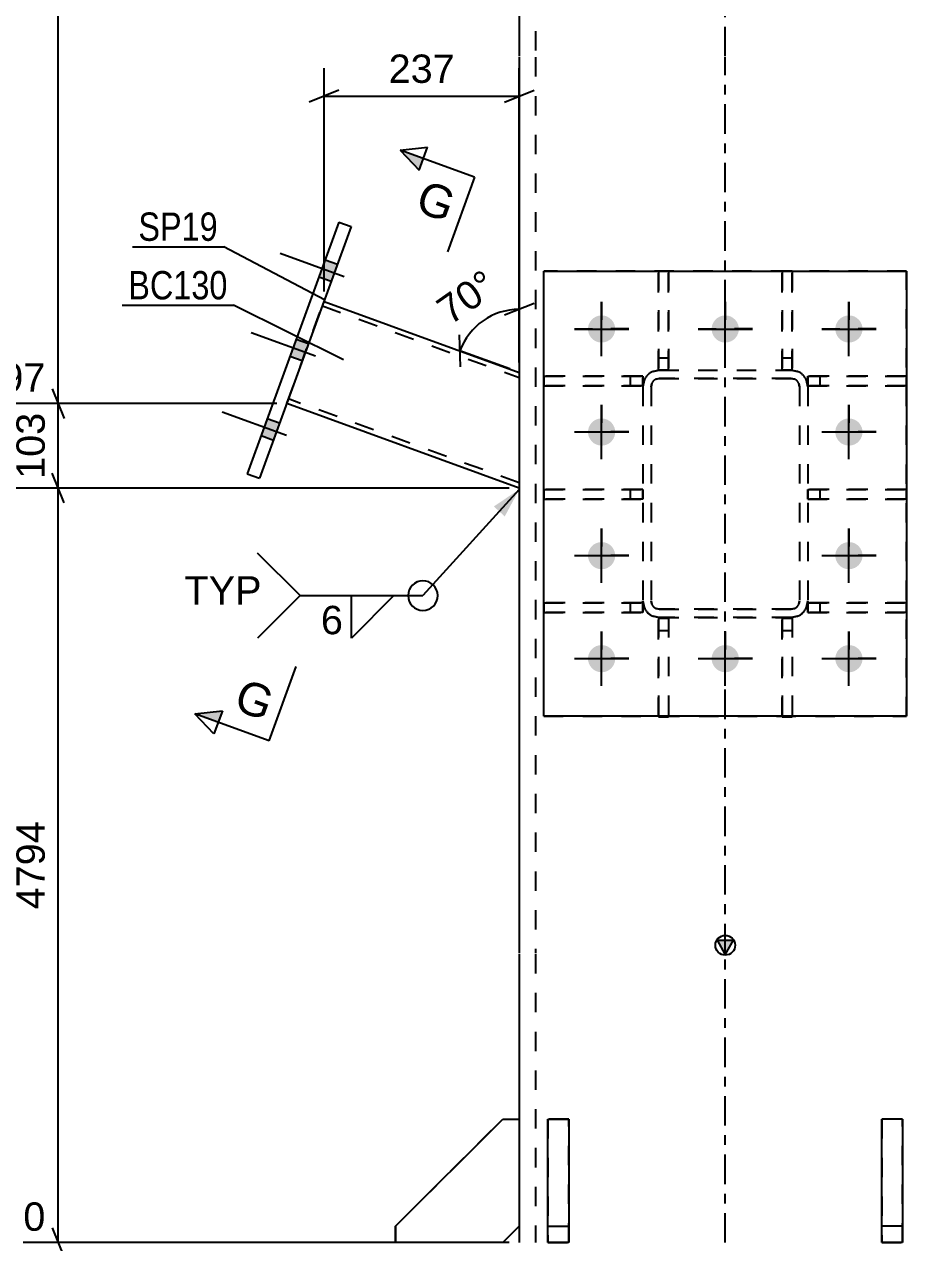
# Model space of a CAD drawing. Header units: millimetres. Extents: x -496 to 256, y -947 to 232.
# Drawn here: x -70.9 to 18.3, y 0 to 123.2 of the extents above; entities that cross this region are included whole.
import ezdxf

# ---------------------------------------------------------------- set-up
doc = ezdxf.new("R2010")
doc.units = ezdxf.units.MM
doc.linetypes.add('DXK_LINE_DOT2', pattern=[3.9198, 1.9599, -1.9599])
doc.linetypes.add('DXK_LINE_DOT3', pattern=[5.9187, 2.979, -0.9799, 0.9799, -0.9799])
doc.styles.add('Arial', font='ARIAL.TTF', dxfattribs={"height": 0.2})
doc.styles.add('Arial Narrow', font='ARIALN.TTF', dxfattribs={"height": 0.2})

# ---------------------------------------------------------------- blocks, each defined once
blk = doc.blocks.new('Part-284932164-1881 - 1878')
at = {"color": 7, "linetype": 'DXK_LINE_DOT2'}
for p, q in [((-8.33, 87.62), (-18.33, 87.62)), ((-18.33, 87.62), (-18.33, 86.62)), ((-9.58, 86.62), (-9.58, 87.62)), ((-8.33, 86.62), (-8.33, 87.62)), ((-18.33, 86.62), (-8.33, 86.62))]:
    blk.add_line(p, q, dxfattribs=at)
blk = doc.blocks.new('Part-284932164-1880 - 1878')
at = {"color": 7, "linetype": 'DXK_LINE_DOT2'}
for p, q in [((-8.33, 64.7), (-18.33, 64.7)), ((-18.33, 64.7), (-18.33, 63.7)), ((-9.58, 63.7), (-9.58, 64.7)), ((-8.33, 63.7), (-8.33, 64.7)), ((-18.33, 63.7), (-8.33, 63.7))]:
    blk.add_line(p, q, dxfattribs=at)
blk = doc.blocks.new('Part-284932164-1882 - 1878')
at = {"color": 7, "linetype": 'DXK_LINE_DOT2'}
for p, q in [((-8.33, 76.16), (-18.33, 76.16)), ((-18.33, 76.16), (-18.33, 75.16)), ((-18.33, 75.16), (-8.33, 75.16)), ((-9.58, 75.16), (-9.58, 76.16)), ((-8.33, 75.16), (-8.33, 76.16))]:
    blk.add_line(p, q, dxfattribs=at)
blk = doc.blocks.new('Part-284932164-1883 - 1878')
at = {"color": 7, "linetype": 'DXK_LINE_DOT2'}
for p, q in [((-18.33, 64.7), (-8.33, 64.7)), ((-18.33, 63.7), (-18.33, 64.7)), ((-9.58, 63.7), (-9.58, 64.7)), ((-8.33, 64.7), (-8.33, 63.7)), ((-8.33, 63.7), (-18.33, 63.7))]:
    blk.add_line(p, q, dxfattribs=at)
blk = doc.blocks.new('Part-284932164-1884 - 1878')
at = {"color": 7, "linetype": 'DXK_LINE_DOT2'}
for p, q in [((-18.33, 87.62), (-8.33, 87.62)), ((-18.33, 86.62), (-18.33, 87.62)), ((-9.58, 86.62), (-9.58, 87.62)), ((-8.33, 87.62), (-8.33, 86.62)), ((-8.33, 86.62), (-18.33, 86.62))]:
    blk.add_line(p, q, dxfattribs=at)
blk = doc.blocks.new('Part-284932164-1885 - 1878')
at = {"color": 7, "linetype": 'DXK_LINE_DOT2'}
for p, q in [((-18.33, 76.16), (-8.33, 76.16)), ((-18.33, 75.16), (-18.33, 76.16)), ((-8.33, 75.16), (-18.33, 75.16)), ((-9.58, 75.16), (-9.58, 76.16)), ((-8.33, 76.16), (-8.33, 75.16))]:
    blk.add_line(p, q, dxfattribs=at)
blk = doc.blocks.new('Part-284932164-1886 - 1878')
at = {"color": 7, "linetype": 'DXK_LINE_DOT2'}
for p, q in [((5.75, 98.22), (5.75, 88.22)), ((6.75, 98.22), (5.75, 98.22)), ((6.75, 88.22), (6.75, 98.22)), ((5.75, 89.47), (6.75, 89.47)), ((5.75, 88.22), (6.75, 88.22))]:
    blk.add_line(p, q, dxfattribs=at)
blk = doc.blocks.new('Part-284932164-1887 - 1878')
at = {"color": 7, "linetype": 'DXK_LINE_DOT2'}
for p, q in [((5.75, 88.22), (5.75, 98.22)), ((5.75, 98.22), (6.75, 98.22)), ((6.75, 98.22), (6.75, 88.22)), ((5.75, 89.47), (6.75, 89.47)), ((6.75, 88.22), (5.75, 88.22))]:
    blk.add_line(p, q, dxfattribs=at)
blk = doc.blocks.new('Part-284932164-1888 - 1878')
at = {"color": 7, "linetype": 'DXK_LINE_DOT2'}
for p, q in [((6.75, 63.16), (5.75, 63.16)), ((5.75, 63.16), (5.75, 53.22)), ((6.75, 63.16), (6.75, 53.22)), ((5.75, 61.91), (6.75, 61.91))]:
    blk.add_line(p, q, dxfattribs=at)
at = {"color": 2, "linetype": 'Continuous'}
for p, q in [((5.75, 53.22), (5.75, 53.16)), ((5.75, 53.16), (6.75, 53.16)), ((6.75, 53.22), (6.75, 53.16))]:
    blk.add_line(p, q, dxfattribs=at)
blk = doc.blocks.new('Part-284932164-2017 - 1878')
at = {"color": 7, "linetype": 'DXK_LINE_DOT2'}
for p, q in [((-18.33, 53.22), (-18.33, 98.22)), ((18.33, 98.22), (-18.33, 98.22)), ((-18.33, 98.22), (18.33, 98.22)), ((18.33, 53.22), (18.33, 98.22)), ((-18.33, 53.22), (-18.33, 53.22)), ((-18.33, 53.22), (18.33, 53.22)), ((18.33, 53.22), (-18.33, 53.22)), ((18.33, 53.22), (18.33, 53.22))]:
    blk.add_line(p, q, dxfattribs=at)
blk = doc.blocks.new('Part-284932164-1889 - 1878')
at = {"color": 7, "linetype": 'DXK_LINE_DOT2'}
for p, q in [((5.75, 53.16), (5.75, 63.16)), ((5.75, 63.16), (6.75, 63.16)), ((6.75, 63.16), (6.75, 53.16)), ((5.75, 61.91), (6.75, 61.91)), ((6.75, 53.16), (5.75, 53.16))]:
    blk.add_line(p, q, dxfattribs=at)
blk = doc.blocks.new('Part-284932164-1958 - 1878')
at = {"color": 7, "linetype": 'DXK_LINE_DOT2'}
for p, q in [((-7.3, 88.09), (-6.67, 88.22)), ((-6.67, 88.22), (-7.3, 88.09)), ((-6.67, 88.22), (6.67, 88.22)), ((-6.67, 88.22), (-6.67, 88.22)), ((-6.67, 88.22), (6.67, 88.22)), ((6.67, 88.22), (6.67, 88.22)), ((6.67, 88.22), (7.3, 88.09)), ((7.3, 88.09), (6.67, 88.22)), ((-8.33, 86.55), (-8.21, 87.19)), ((-8.21, 87.19), (-8.33, 86.55)), ((-8.33, 86.55), (-8.33, 64.88)), ((-7.44, 86.87), (-7.5, 86.55)), ((-7.5, 86.55), (-7.44, 86.87)), ((-7.5, 86.55), (-7.5, 64.88)), ((-6.67, 87.39), (-6.99, 87.32)), ((-6.99, 87.32), (-6.67, 87.38)), ((-6.67, 87.38), (-6.67, 87.39)), ((6.67, 87.39), (-6.67, 87.39)), ((-6.67, 87.38), (6.67, 87.38)), ((6.67, 87.38), (6.67, 87.39)), ((6.99, 87.32), (6.67, 87.39)), ((6.67, 87.38), (6.99, 87.32)), ((7.5, 86.55), (7.44, 86.87)), ((7.44, 86.87), (7.5, 86.55)), ((7.5, 86.55), (7.5, 64.88)), ((8.21, 87.19), (8.33, 86.55)), ((8.33, 86.55), (8.21, 87.19)), ((8.33, 86.55), (8.33, 64.88)), ((-8.21, 64.25), (-8.33, 64.89)), ((-8.33, 64.88), (-8.21, 64.25)), ((-7.5, 64.89), (-7.44, 64.57)), ((-7.44, 64.57), (-7.5, 64.88)), ((-6.99, 64.12), (-6.67, 64.05)), ((-6.67, 64.05), (-6.99, 64.11)), ((6.67, 64.05), (6.99, 64.12)), ((6.99, 64.11), (6.67, 64.05)), ((7.44, 64.57), (7.5, 64.89)), ((7.5, 64.88), (7.44, 64.57)), ((8.33, 64.89), (8.21, 64.25)), ((8.21, 64.25), (8.33, 64.88)), ((-6.67, 63.22), (-7.3, 63.35)), ((-7.3, 63.34), (-6.67, 63.22)), ((-6.67, 64.05), (6.67, 64.05)), ((-6.67, 64.05), (-6.67, 64.05)), ((6.67, 64.05), (-6.67, 64.05)), ((-6.67, 63.22), (6.67, 63.22)), ((-6.67, 63.22), (-6.67, 63.22)), ((6.67, 63.22), (-6.67, 63.22)), ((6.67, 64.05), (6.67, 64.05)), ((7.3, 63.35), (6.67, 63.22)), ((6.67, 63.22), (7.3, 63.34)), ((6.67, 63.22), (6.67, 63.22))]:
    blk.add_line(p, q, dxfattribs=at)
for centre, radius, start, end in [((-6.67, 86.55), 1.67, 112.5, 157.5), ((-6.67, 86.55), 1.67, 112.5, 157.5), ((6.67, 86.55), 1.67, 22.5, 67.5), ((6.67, 86.55), 1.67, 22.5, 67.5), ((-6.67, 86.55), 0.833, 112.5, 157.5), ((-6.67, 86.55), 0.833, 112.5, 157.5), ((6.67, 86.55), 0.833, 22.5, 67.5), ((6.67, 86.55), 0.833, 22.5, 67.5), ((-6.67, 64.89), 1.67, 202.5, 247.5), ((-6.67, 64.88), 1.67, 202.5, 247.5), ((-6.67, 64.89), 0.833, 202.5, 247.5), ((-6.67, 64.88), 0.833, 202.5, 247.5), ((6.67, 64.89), 0.833, 292.5, 337.5), ((6.67, 64.88), 0.833, 292.5, 337.5), ((6.67, 64.89), 1.67, 292.5, 337.5), ((6.67, 64.88), 1.67, 292.5, 337.5)]:
    blk.add_arc(centre, radius, start, end, dxfattribs=at)
blk = doc.blocks.new('Part-284932164-2023 - 1878')
at = {"color": 7, "linetype": 'DXK_LINE_DOT2'}
for p, q in [((8.33, 75.16), (8.33, 76.16)), ((8.33, 76.16), (18.33, 76.16)), ((18.33, 75.16), (8.33, 75.16)), ((9.58, 75.16), (9.58, 76.16)), ((18.33, 76.16), (18.33, 75.16))]:
    blk.add_line(p, q, dxfattribs=at)
blk = doc.blocks.new('Part-284932164-1959 - 1878')
at = {"color": 2, "linetype": 'Continuous'}
for p, q in [((-17.92, 0), (-17.92, 12.5)), ((-17.92, 12.5), (-15.83, 12.5)), ((-15.83, 12.5), (-15.83, 0)), ((-17.92, 1.67), (-15.83, 1.67)), ((-15.83, 0), (-17.92, 0))]:
    blk.add_line(p, q, dxfattribs=at)
blk = doc.blocks.new('Bolt-284932164-1895 - 1878')
at = {"linetype": 'Continuous'}
for points in [[(-12.5, 93.76), (-12.21, 93.73), (-11.94, 93.64), (-11.69, 93.49), (-11.48, 93.3), (-11.31, 93.07), (-11.19, 92.81), (-11.13, 92.53), (-11.13, 92.24), (-11.19, 91.96), (-11.31, 91.69), (-11.48, 91.46), (-11.69, 91.27), (-11.94, 91.13), (-12.21, 91.04), (-12.5, 91.01), (-12.79, 91.04), (-13.06, 91.13), (-13.31, 91.27), (-13.52, 91.46), (-13.69, 91.69), (-13.81, 91.96), (-13.87, 92.24), (-13.87, 92.53), (-13.81, 92.81), (-13.69, 93.07), (-13.52, 93.3), (-13.31, 93.49), (-13.06, 93.64), (-12.79, 93.73)], [(0, 93.76), (0.29, 93.73), (0.56, 93.64), (0.81, 93.49), (1.02, 93.3), (1.19, 93.07), (1.31, 92.81), (1.37, 92.53), (1.37, 92.24), (1.31, 91.96), (1.19, 91.69), (1.02, 91.46), (0.81, 91.27), (0.56, 91.13), (0.29, 91.04), (0, 91.01), (-0.29, 91.04), (-0.56, 91.13), (-0.81, 91.27), (-1.02, 91.46), (-1.19, 91.69), (-1.31, 91.96), (-1.37, 92.24), (-1.37, 92.53), (-1.31, 92.81), (-1.19, 93.07), (-1.02, 93.3), (-0.81, 93.49), (-0.56, 93.64), (-0.29, 93.73)], [(12.5, 93.76), (12.79, 93.73), (13.06, 93.64), (13.31, 93.49), (13.52, 93.3), (13.69, 93.07), (13.81, 92.81), (13.87, 92.53), (13.87, 92.24), (13.81, 91.96), (13.69, 91.69), (13.52, 91.46), (13.31, 91.27), (13.06, 91.13), (12.79, 91.04), (12.5, 91.01), (12.21, 91.04), (11.94, 91.13), (11.69, 91.27), (11.48, 91.46), (11.31, 91.69), (11.19, 91.96), (11.13, 92.24), (11.13, 92.53), (11.19, 92.81), (11.31, 93.07), (11.48, 93.3), (11.69, 93.49), (11.94, 93.64), (12.21, 93.73)], [(-12.5, 83.34), (-12.21, 83.31), (-11.94, 83.22), (-11.69, 83.08), (-11.48, 82.89), (-11.31, 82.65), (-11.19, 82.39), (-11.13, 82.11), (-11.13, 81.82), (-11.19, 81.54), (-11.31, 81.28), (-11.48, 81.05), (-11.69, 80.85), (-11.94, 80.71), (-12.21, 80.62), (-12.5, 80.59), (-12.79, 80.62), (-13.06, 80.71), (-13.31, 80.85), (-13.52, 81.05), (-13.69, 81.28), (-13.81, 81.54), (-13.87, 81.82), (-13.87, 82.11), (-13.81, 82.39), (-13.69, 82.65), (-13.52, 82.89), (-13.31, 83.08), (-13.06, 83.22), (-12.79, 83.31)], [(12.5, 83.34), (12.79, 83.31), (13.06, 83.22), (13.31, 83.08), (13.52, 82.89), (13.69, 82.65), (13.81, 82.39), (13.87, 82.11), (13.87, 81.82), (13.81, 81.54), (13.69, 81.28), (13.52, 81.05), (13.31, 80.85), (13.06, 80.71), (12.79, 80.62), (12.5, 80.59), (12.21, 80.62), (11.94, 80.71), (11.69, 80.85), (11.48, 81.05), (11.31, 81.28), (11.19, 81.54), (11.13, 81.82), (11.13, 82.11), (11.19, 82.39), (11.31, 82.65), (11.48, 82.89), (11.69, 83.08), (11.94, 83.22), (12.21, 83.31)], [(-12.5, 70.84), (-12.21, 70.81), (-11.94, 70.72), (-11.69, 70.58), (-11.48, 70.39), (-11.31, 70.15), (-11.19, 69.89), (-11.13, 69.61), (-11.13, 69.32), (-11.19, 69.04), (-11.31, 68.78), (-11.48, 68.55), (-11.69, 68.35), (-11.94, 68.21), (-12.21, 68.12), (-12.5, 68.09), (-12.79, 68.12), (-13.06, 68.21), (-13.31, 68.35), (-13.52, 68.55), (-13.69, 68.78), (-13.81, 69.04), (-13.87, 69.32), (-13.87, 69.61), (-13.81, 69.89), (-13.69, 70.15), (-13.52, 70.39), (-13.31, 70.58), (-13.06, 70.72), (-12.79, 70.81)], [(12.5, 70.84), (12.79, 70.81), (13.06, 70.72), (13.31, 70.58), (13.52, 70.39), (13.69, 70.15), (13.81, 69.89), (13.87, 69.61), (13.87, 69.32), (13.81, 69.04), (13.69, 68.78), (13.52, 68.55), (13.31, 68.35), (13.06, 68.21), (12.79, 68.12), (12.5, 68.09), (12.21, 68.12), (11.94, 68.21), (11.69, 68.35), (11.48, 68.55), (11.31, 68.78), (11.19, 69.04), (11.13, 69.32), (11.13, 69.61), (11.19, 69.89), (11.31, 70.15), (11.48, 70.39), (11.69, 70.58), (11.94, 70.72), (12.21, 70.81)], [(-12.5, 60.42), (-12.21, 60.39), (-11.94, 60.31), (-11.69, 60.16), (-11.48, 59.97), (-11.31, 59.74), (-11.19, 59.47), (-11.13, 59.19), (-11.13, 58.91), (-11.19, 58.62), (-11.31, 58.36), (-11.48, 58.13), (-11.69, 57.94), (-11.94, 57.79), (-12.21, 57.7), (-12.5, 57.67), (-12.79, 57.7), (-13.06, 57.79), (-13.31, 57.94), (-13.52, 58.13), (-13.69, 58.36), (-13.81, 58.62), (-13.87, 58.91), (-13.87, 59.19), (-13.81, 59.47), (-13.69, 59.74), (-13.52, 59.97), (-13.31, 60.16), (-13.06, 60.31), (-12.79, 60.39)], [(0, 60.42), (0.29, 60.39), (0.56, 60.31), (0.81, 60.16), (1.02, 59.97), (1.19, 59.74), (1.31, 59.47), (1.37, 59.19), (1.37, 58.91), (1.31, 58.62), (1.19, 58.36), (1.02, 58.13), (0.81, 57.94), (0.56, 57.79), (0.29, 57.7), (0, 57.67), (-0.29, 57.7), (-0.56, 57.79), (-0.81, 57.94), (-1.02, 58.13), (-1.19, 58.36), (-1.31, 58.62), (-1.37, 58.91), (-1.37, 59.19), (-1.31, 59.47), (-1.19, 59.74), (-1.02, 59.97), (-0.81, 60.16), (-0.56, 60.31), (-0.29, 60.39)], [(12.5, 60.42), (12.79, 60.39), (13.06, 60.31), (13.31, 60.16), (13.52, 59.97), (13.69, 59.74), (13.81, 59.47), (13.87, 59.19), (13.87, 58.91), (13.81, 58.62), (13.69, 58.36), (13.52, 58.13), (13.31, 57.94), (13.06, 57.79), (12.79, 57.7), (12.5, 57.67), (12.21, 57.7), (11.94, 57.79), (11.69, 57.94), (11.48, 58.13), (11.31, 58.36), (11.19, 58.62), (11.13, 58.91), (11.13, 59.19), (11.19, 59.47), (11.31, 59.74), (11.48, 59.97), (11.69, 60.16), (11.94, 60.31), (12.21, 60.39)]]:
    blk.add_hatch(color=1, dxfattribs=at).paths.add_polyline_path(points)
at = {"color": 1, "linetype": 'Continuous'}
for p, q in [((-12.5, 89.63), (-12.5, 95.13)), ((0, 89.63), (0, 95.13)), ((12.5, 89.63), (12.5, 95.13)), ((-15.25, 92.38), (-9.75, 92.38)), ((-2.75, 92.38), (2.75, 92.38)), ((9.75, 92.38), (15.25, 92.38)), ((-12.5, 79.22), (-12.5, 84.72)), ((12.5, 79.22), (12.5, 84.72)), ((-15.25, 81.97), (-9.75, 81.97)), ((9.75, 81.97), (15.25, 81.97)), ((-12.5, 66.72), (-12.5, 72.22)), ((12.5, 66.72), (12.5, 72.22)), ((-15.25, 69.47), (-9.75, 69.47)), ((9.75, 69.47), (15.25, 69.47)), ((-12.5, 56.3), (-12.5, 61.8)), ((0, 56.3), (0, 61.8)), ((12.5, 56.3), (12.5, 61.8)), ((-15.25, 59.05), (-9.75, 59.05)), ((-2.75, 59.05), (2.75, 59.05)), ((9.75, 59.05), (15.25, 59.05))]:
    blk.add_line(p, q, dxfattribs=at)
blk = doc.blocks.new('Part-284932164-1960 - 1878')
at = {"color": 7, "linetype": 'DXK_LINE_DOT2'}
for p, q in [((-33.33, 1.67), (-22.5, 12.5)), ((-22.5, 12.5), (-20.83, 12.5)), ((-20.83, 12.5), (-20.83, 1.67)), ((-33.33, 0), (-33.33, 1.67)), ((-20.83, 1.67), (-22.5, 0)), ((-22.5, 0), (-33.33, 0))]:
    blk.add_line(p, q, dxfattribs=at)
blk = doc.blocks.new('Part-284932164-2093 - 1878')
at = {"color": 7, "linetype": 'DXK_LINE_DOT2'}
for p, q in [((-17.92, 12.5), (-17.92, 0)), ((-15.83, 12.5), (-17.92, 12.5)), ((-15.83, 0), (-15.83, 12.5)), ((-17.92, 1.67), (-15.83, 1.67)), ((-17.92, 0), (-15.83, 0))]:
    blk.add_line(p, q, dxfattribs=at)
blk = doc.blocks.new('Part-284932164-1896 - 1878')
at = {"color": 2, "linetype": 'Continuous'}
for p, q in [((-39.07, 103.19), (-48.33, 77.74)), ((-37.81, 102.74), (-47.08, 77.29)), ((-39.07, 103.19), (-37.81, 102.74)), ((-48.33, 77.74), (-47.08, 77.29))]:
    blk.add_line(p, q, dxfattribs=at)
blk = doc.blocks.new('Part-284932164-2025 - 1878')
at = {"color": 7, "linetype": 'DXK_LINE_DOT2'}
for p, q in [((8.33, 86.62), (8.33, 87.62)), ((8.33, 87.62), (18.33, 87.62)), ((9.58, 86.62), (9.58, 87.62)), ((18.33, 87.62), (18.33, 86.62)), ((18.33, 86.62), (8.33, 86.62))]:
    blk.add_line(p, q, dxfattribs=at)
blk = doc.blocks.new('Part-284932164-2026 - 1878')
at = {"color": 7, "linetype": 'DXK_LINE_DOT2'}
for p, q in [((18.33, 76.16), (8.33, 76.16)), ((8.33, 76.16), (8.33, 75.16)), ((8.33, 75.16), (18.33, 75.16)), ((9.58, 75.16), (9.58, 76.16)), ((18.33, 75.16), (18.33, 76.16))]:
    blk.add_line(p, q, dxfattribs=at)
blk = doc.blocks.new('Part-284932164-1898 - 1878')
at = {"color": 7, "linetype": 'DXK_LINE_DOT2'}
for p, q in [((18.33, 64.7), (8.33, 64.7)), ((8.33, 64.7), (8.33, 63.7)), ((9.58, 63.7), (9.58, 64.7)), ((18.33, 63.7), (18.33, 64.7)), ((8.33, 63.7), (18.33, 63.7))]:
    blk.add_line(p, q, dxfattribs=at)
blk = doc.blocks.new('Part-284932164-2027 - 1878')
at = {"color": 7, "linetype": 'DXK_LINE_DOT2'}
for p, q in [((18.33, 87.62), (8.33, 87.62)), ((8.33, 87.62), (8.33, 86.62)), ((9.58, 86.62), (9.58, 87.62)), ((18.33, 86.62), (18.33, 87.62)), ((8.33, 86.62), (18.33, 86.62))]:
    blk.add_line(p, q, dxfattribs=at)
blk = doc.blocks.new('Part-284932164-1899 - 1878')
at = {"color": 7, "linetype": 'DXK_LINE_DOT2'}
for p, q in [((8.33, 63.7), (8.33, 64.7)), ((8.33, 64.7), (18.33, 64.7)), ((9.58, 63.7), (9.58, 64.7)), ((18.33, 64.7), (18.33, 63.7)), ((18.33, 63.7), (8.33, 63.7))]:
    blk.add_line(p, q, dxfattribs=at)
blk = doc.blocks.new('Part-284932164-1982 - 1878')
at = {"color": 7, "linetype": 'DXK_LINE_DOT2'}
for p, q in [((-7.3, 88.09), (-6.67, 88.22)), ((-6.67, 88.22), (-7.3, 88.09)), ((-6.67, 88.22), (6.67, 88.22)), ((-6.67, 88.22), (-6.67, 88.22)), ((-6.67, 88.22), (6.67, 88.22)), ((6.67, 88.22), (6.67, 88.22)), ((6.67, 88.22), (7.3, 88.09)), ((7.3, 88.09), (6.67, 88.22)), ((-8.33, 86.55), (-8.21, 87.19)), ((-8.21, 87.19), (-8.33, 86.55)), ((-8.33, 86.55), (-8.33, 64.88)), ((-7.44, 86.87), (-7.5, 86.55)), ((-7.5, 86.55), (-7.44, 86.87)), ((-7.5, 86.55), (-7.5, 64.88)), ((-6.67, 87.38), (-6.99, 87.32)), ((-6.99, 87.32), (-6.67, 87.38)), ((-6.67, 87.38), (6.67, 87.38)), ((-6.67, 87.38), (-6.67, 87.38)), ((6.67, 87.38), (-6.67, 87.38)), ((6.67, 87.38), (6.67, 87.38)), ((6.99, 87.32), (6.67, 87.38)), ((6.67, 87.38), (6.99, 87.32)), ((7.5, 86.55), (7.44, 86.87)), ((7.44, 86.87), (7.5, 86.55)), ((7.5, 86.55), (7.5, 64.88)), ((8.21, 87.19), (8.33, 86.55)), ((8.33, 86.55), (8.21, 87.19)), ((8.33, 86.55), (8.33, 64.88)), ((-8.21, 64.25), (-8.33, 64.88)), ((-8.33, 64.88), (-8.21, 64.24)), ((-7.5, 64.88), (-7.44, 64.56)), ((-7.44, 64.56), (-7.5, 64.88)), ((-6.99, 64.11), (-6.67, 64.05)), ((-6.67, 64.05), (-6.99, 64.11)), ((6.67, 64.05), (6.99, 64.11)), ((6.99, 64.11), (6.67, 64.05)), ((7.44, 64.56), (7.5, 64.88)), ((7.5, 64.88), (7.44, 64.56)), ((8.33, 64.88), (8.21, 64.25)), ((8.21, 64.24), (8.33, 64.88)), ((-6.67, 63.22), (-7.3, 63.34)), ((-7.3, 63.34), (-6.67, 63.22)), ((-6.67, 64.05), (6.67, 64.05)), ((-6.67, 64.05), (-6.67, 64.05)), ((6.67, 64.05), (-6.67, 64.05)), ((-6.67, 63.22), (6.67, 63.22)), ((-6.67, 63.22), (-6.67, 63.22)), ((6.67, 63.22), (-6.67, 63.22)), ((6.67, 64.05), (6.67, 64.05)), ((7.3, 63.34), (6.67, 63.22)), ((6.67, 63.22), (7.3, 63.34)), ((6.67, 63.22), (6.67, 63.22))]:
    blk.add_line(p, q, dxfattribs=at)
for centre, radius, start, end in [((-6.67, 86.55), 1.67, 112.5, 157.5), ((-6.67, 86.55), 1.67, 112.5, 157.5), ((6.67, 86.55), 1.67, 22.5, 67.5), ((6.67, 86.55), 1.67, 22.5, 67.5), ((-6.67, 86.55), 0.833, 112.5, 157.5), ((-6.67, 86.55), 0.833, 112.5, 157.5), ((6.67, 86.55), 0.833, 22.5, 67.5), ((6.67, 86.55), 0.833, 22.5, 67.5), ((-6.67, 64.88), 1.67, 202.5, 247.5), ((-6.67, 64.88), 1.67, 202.5, 247.5), ((-6.67, 64.88), 0.833, 202.5, 247.5), ((-6.67, 64.88), 0.833, 202.5, 247.5), ((6.67, 64.88), 0.833, 292.5, 337.5), ((6.67, 64.88), 0.833, 292.5, 337.5), ((6.67, 64.88), 1.67, 292.5, 337.5), ((6.67, 64.88), 1.67, 292.5, 337.5)]:
    blk.add_arc(centre, radius, start, end, dxfattribs=at)
blk = doc.blocks.new('Part-284932164-1997 - 1878')
at = {"color": 2, "linetype": 'Continuous'}
for p, q in [((-18.33, 98.22), (18.33, 98.22)), ((-18.33, 53.22), (-18.33, 98.22)), ((18.33, 98.22), (18.33, 53.22)), ((18.33, 53.22), (-18.33, 53.22)), ((-18.33, 53.22), (-18.33, 53.22)), ((18.33, 53.22), (18.33, 53.22))]:
    blk.add_line(p, q, dxfattribs=at)
at = {"color": 7, "linetype": 'DXK_LINE_DOT2'}
for p, q in [((-18.33, 98.22), (-18.33, 98.22)), ((-18.33, 98.22), (18.33, 98.22)), ((18.33, 98.22), (18.33, 98.22)), ((-18.33, 53.22), (18.33, 53.22))]:
    blk.add_line(p, q, dxfattribs=at)
blk = doc.blocks.new('Part-284932164-2028 - 1878')
at = {"color": 7, "linetype": 'DXK_LINE_DOT2'}
for p, q in [((-6.75, 53.16), (-6.75, 63.16)), ((-6.75, 63.16), (-5.75, 63.16)), ((-5.75, 63.16), (-5.75, 53.16)), ((-6.75, 61.91), (-5.75, 61.91)), ((-5.75, 53.16), (-6.75, 53.16))]:
    blk.add_line(p, q, dxfattribs=at)
blk = doc.blocks.new('Part-284932164-2088 - 1878')
at = {"color": 7, "linetype": 'DXK_LINE_DOT2'}
for p, q in [((-44.33, 84.84), (-40.56, 95.18)), ((-40.73, 94.71), (-20.83, 87.47)), ((-20.83, 88), (-20.83, 76.29)), ((-20.83, 76.82), (-44.15, 85.31))]:
    blk.add_line(p, q, dxfattribs=at)
at = {"color": 2, "linetype": 'Continuous'}
for p, q in [((-40.56, 95.18), (-20.83, 88)), ((-20.83, 76.29), (-44.33, 84.84))]:
    blk.add_line(p, q, dxfattribs=at)
blk = doc.blocks.new('Part-284932164-2029 - 1878')
at = {"color": 7, "linetype": 'DXK_LINE_DOT2'}
for p, q in [((-6.75, 63.16), (-5.75, 63.16)), ((-6.75, 63.16), (-6.75, 53.22)), ((-5.75, 63.16), (-5.75, 53.22)), ((-6.75, 61.91), (-5.75, 61.91))]:
    blk.add_line(p, q, dxfattribs=at)
at = {"color": 2, "linetype": 'Continuous'}
for p, q in [((-6.75, 53.22), (-6.75, 53.16)), ((-6.75, 53.16), (-5.75, 53.16)), ((-5.75, 53.22), (-5.75, 53.16))]:
    blk.add_line(p, q, dxfattribs=at)
blk = doc.blocks.new('Part-284932164-2030 - 1878')
at = {"color": 7, "linetype": 'DXK_LINE_DOT2'}
for p, q in [((-6.75, 88.22), (-6.75, 98.22)), ((-6.75, 98.22), (-5.75, 98.22)), ((-5.75, 98.22), (-5.75, 88.22)), ((-6.75, 89.47), (-5.75, 89.47)), ((-5.75, 88.22), (-6.75, 88.22))]:
    blk.add_line(p, q, dxfattribs=at)
blk = doc.blocks.new('Part-284932164-2095 - 1878')
at = {"color": 2, "linetype": 'Continuous'}
for p, q in [((15.83, 0), (15.83, 12.5)), ((17.92, 12.5), (15.83, 12.5)), ((17.92, 12.5), (17.92, 0)), ((17.92, 1.67), (15.83, 1.67)), ((17.92, 0), (15.83, 0))]:
    blk.add_line(p, q, dxfattribs=at)
blk = doc.blocks.new('Part-284932164-2094 - 1878')
at = {"color": 2, "linetype": 'Continuous'}
for p, q in [((-33.33, 1.67), (-22.5, 12.5)), ((-22.5, 12.5), (-20.83, 12.5)), ((-20.83, 12.5), (-20.83, 1.67)), ((-33.33, 1.67), (-33.33, 0)), ((-20.83, 1.67), (-22.5, 0))]:
    blk.add_line(p, q, dxfattribs=at)
at = {"color": 7, "linetype": 'DXK_LINE_DOT2'}
blk.add_line((-22.5, 0), (-33.33, 0), dxfattribs=at)
blk = doc.blocks.new('Part-284932164-2031 - 1878')
at = {"color": 7, "linetype": 'DXK_LINE_DOT2'}
for p, q in [((-6.75, 98.22), (-6.75, 88.22)), ((-5.75, 98.22), (-6.75, 98.22)), ((-5.75, 88.22), (-5.75, 98.22)), ((-6.75, 89.47), (-5.75, 89.47)), ((-6.75, 88.22), (-5.75, 88.22))]:
    blk.add_line(p, q, dxfattribs=at)
blk = doc.blocks.new('Bolt-284932164-2109 - 1878')
at = {"color": 1, "linetype": 'Continuous'}
for p, q in [((-12.5, 95.14), (-12.5, 93.3)), ((0, 95.14), (0, 93.3)), ((12.5, 95.14), (12.5, 93.3)), ((-15.25, 92.39), (-13.42, 92.39)), ((-12.5, 89.64), (-12.5, 91.47)), ((-9.75, 92.39), (-11.58, 92.39)), ((-2.75, 92.39), (-0.92, 92.39)), ((0, 89.64), (0, 91.47)), ((2.75, 92.39), (0.92, 92.39)), ((9.75, 92.39), (11.58, 92.39)), ((12.5, 89.64), (12.5, 91.47)), ((15.25, 92.39), (13.42, 92.39)), ((-12.5, 84.72), (-12.5, 82.89)), ((12.5, 84.72), (12.5, 82.89)), ((-15.25, 81.97), (-13.42, 81.97)), ((-9.75, 81.97), (-11.58, 81.97)), ((9.75, 81.97), (11.58, 81.97)), ((15.25, 81.97), (13.42, 81.97)), ((-12.5, 79.22), (-12.5, 81.05)), ((12.5, 79.22), (12.5, 81.05)), ((-12.5, 72.22), (-12.5, 70.39)), ((12.5, 72.22), (12.5, 70.39)), ((-15.25, 69.47), (-13.42, 69.47)), ((-9.75, 69.47), (-11.58, 69.47)), ((9.75, 69.47), (11.58, 69.47)), ((15.25, 69.47), (13.42, 69.47)), ((-12.5, 66.72), (-12.5, 68.55)), ((12.5, 66.72), (12.5, 68.55)), ((-12.5, 61.8), (-12.5, 59.97)), ((0, 61.8), (0, 59.97)), ((12.5, 61.8), (12.5, 59.97)), ((-15.25, 59.05), (-13.42, 59.05)), ((-12.5, 56.3), (-12.5, 58.13)), ((-9.75, 59.05), (-11.58, 59.05)), ((-2.75, 59.05), (-0.92, 59.05)), ((0, 56.3), (0, 58.13)), ((2.75, 59.05), (0.92, 59.05)), ((9.75, 59.05), (11.58, 59.05)), ((12.5, 56.3), (12.5, 58.13)), ((15.25, 59.05), (13.42, 59.05))]:
    blk.add_line(p, q, dxfattribs=at)
blk = doc.blocks.new('Bolt-284932164-2114 - 1878')
at = {"linetype": 'Continuous'}
for points in [[(-40.46, 99.36), (-41.09, 97.63), (-39.84, 97.18), (-39.21, 98.9)], [(-40.46, 99.36), (-41.09, 97.63), (-39.84, 97.18), (-39.21, 98.9)], [(-40.46, 99.36), (-41.09, 97.63), (-39.84, 97.18), (-39.21, 98.9)], [(-43.38, 91.33), (-44.01, 89.61), (-42.76, 89.15), (-42.13, 90.87)], [(-43.38, 91.33), (-44.01, 89.61), (-42.76, 89.15), (-42.13, 90.87)], [(-46.31, 83.3), (-46.93, 81.58), (-45.68, 81.12), (-45.05, 82.85)], [(-46.31, 83.3), (-46.93, 81.58), (-45.68, 81.12), (-45.05, 82.85)], [(-46.31, 83.3), (-46.93, 81.58), (-45.68, 81.12), (-45.05, 82.85)]]:
    blk.add_hatch(color=1, dxfattribs=at).paths.add_polyline_path(points)
at = {"color": 1, "linetype": 'Continuous'}
for p, q in [((-38.51, 97.67), (-45, 100.03)), ((-38.51, 97.67), (-45, 100.03)), ((-38.51, 97.67), (-45, 100.03)), ((-39.21, 98.9), (-40.46, 99.36)), ((-39.21, 98.9), (-40.46, 99.36)), ((-39.21, 98.9), (-40.46, 99.36)), ((-39.84, 97.18), (-41.09, 97.63)), ((-39.84, 97.18), (-41.09, 97.63)), ((-39.84, 97.18), (-41.09, 97.63)), ((-41.43, 89.64), (-47.93, 92.01)), ((-41.43, 89.64), (-47.93, 92.01)), ((-42.13, 90.87), (-43.38, 91.33)), ((-42.13, 90.87), (-43.38, 91.33)), ((-42.76, 89.15), (-44.01, 89.61)), ((-42.76, 89.15), (-44.01, 89.61)), ((-44.35, 81.61), (-50.85, 83.98)), ((-44.35, 81.61), (-50.85, 83.98)), ((-44.35, 81.61), (-50.85, 83.98)), ((-45.05, 82.85), (-46.31, 83.3)), ((-45.05, 82.85), (-46.31, 83.3)), ((-45.05, 82.85), (-46.31, 83.3)), ((-45.68, 81.12), (-46.93, 81.58)), ((-45.68, 81.12), (-46.93, 81.58)), ((-45.68, 81.12), (-46.93, 81.58))]:
    blk.add_line(p, q, dxfattribs=at)
blk = doc.blocks.new('Part-284932164-2119 - 1878')
at = {"linetype": 'Continuous'}
blk.add_hatch(color=2, dxfattribs=at).paths.add_polyline_path([(0, 29.17), (-0.8, 30.57), (0.8, 30.57)])
at = {"color": 2, "linetype": 'Continuous'}
for p, q in [((-20.83, 185.22), (-20.83, 119.96)), ((-20.83, 119.86), (-20.83, 29.27)), ((0, 29.17), (-0.8, 30.57)), ((-0.8, 30.57), (0.8, 30.57)), ((0.8, 30.57), (0, 29.17)), ((-20.83, 29.17), (-20.83, 12.5)), ((-20.83, 1.67), (-20.83, 0))]:
    blk.add_line(p, q, dxfattribs=at)
at = {"color": 7, "linetype": 'DXK_LINE_DOT2'}
for p, q in [((-19.17, 185.22), (-19.17, 119.96)), ((-19.17, 119.86), (-19.17, 29.27)), ((-19.17, 29.17), (-19.17, 0)), ((-20.83, 12.5), (-20.83, 1.67))]:
    blk.add_line(p, q, dxfattribs=at)
at = {"color": 7, "linetype": 'DXK_LINE_DOT3'}
for p, q in [((0, 119.96), (0, 185.22)), ((0, 29.27), (0, 119.86)), ((0, 0), (0, 29.17))]:
    blk.add_line(p, q, dxfattribs=at)
at = {"color": 2, "linetype": 'Continuous'}
blk.add_circle((0, 30.07), 1, dxfattribs=at)
blk = doc.blocks.new('Part-284932164-2127 - 1878')
at = {"color": 7, "linetype": 'DXK_LINE_DOT2'}
for p, q in [((15.83, 12.5), (15.83, 0)), ((17.92, 12.5), (15.83, 12.5)), ((17.92, 0), (17.92, 12.5)), ((17.92, 1.67), (15.83, 1.67)), ((15.83, 0), (17.92, 0))]:
    blk.add_line(p, q, dxfattribs=at)
blk = doc.blocks.new('StraightDimension-284932164-12462 - 1878')
at = {"color": 7, "linetype": 'Continuous'}
for p, q in [((-66.84, 172.77), (-68.04, 175.77)), ((-21.83, 174.27), (-82.13, 174.27)), ((-67.44, 84.84), (-67.44, 174.27)), ((-68.04, 86.34), (-66.84, 83.34)), ((-45.33, 84.84), (-77.63, 84.84))]:
    blk.add_line(p, q, dxfattribs=at)
at = {"color": 0}
blk.add_wipeout([(-68.19, 134.6), (-72.39, 134.6), (-72.39, 124.51), (-68.19, 124.51)], dxfattribs=at)
at = {"color": 3, "style": 'Arial'}
blk.add_text('3263', height=2.865, rotation=90.0002, dxfattribs=at).set_placement((-68.79, 125.11))
at = {"color": 0, "linetype": 'Continuous'}
blk.add_wipeout([(-72.64, 174.87), (-72.64, 179.07), (-82.73, 179.07), (-82.73, 174.87)], dxfattribs=at)
at = {"color": 3, "linetype": 'Continuous', "style": 'Arial'}
blk.add_text('8160', height=2.865, dxfattribs=at).set_placement((-82.13, 175.47))
blk = doc.blocks.new('StraightDimension-284932164-12463 - 1878')
at = {"color": 7, "linetype": 'Continuous'}
for p, q in [((-68.04, 86.34), (-66.84, 83.34)), ((-45.33, 84.84), (-77.63, 84.84)), ((-67.44, 76.29), (-67.44, 84.84)), ((-66.84, 74.79), (-68.04, 77.79)), ((-21.83, 76.29), (-82.13, 76.29))]:
    blk.add_line(p, q, dxfattribs=at)
at = {"color": 0, "linetype": 'Continuous'}
blk.add_wipeout([(-68.14, 85.44), (-68.14, 89.64), (-78.23, 89.64), (-78.23, 85.44)], dxfattribs=at)
at = {"color": 0}
blk.add_wipeout([(-68.19, 84.5), (-72.39, 84.5), (-72.39, 76.63), (-68.19, 76.63)], dxfattribs=at)
at = {"color": 3, "linetype": 'Continuous', "style": 'Arial'}
blk.add_text('4897', height=2.865, dxfattribs=at).set_placement((-77.63, 86.04))
at = {"color": 3, "style": 'Arial'}
blk.add_text('103', height=2.865, rotation=90.0002, dxfattribs=at).set_placement((-68.79, 77.23))
blk = doc.blocks.new('StraightDimension-284932164-12464 - 1878')
at = {"color": 7, "linetype": 'Continuous'}
for p, q in [((-66.84, 74.79), (-68.04, 77.79)), ((-21.83, 76.29), (-82.13, 76.29)), ((-67.44, 0), (-67.44, 76.29)), ((-68.04, 1.5), (-66.84, -1.5)), ((-21.83, 0), (-70.96, 0))]:
    blk.add_line(p, q, dxfattribs=at)
at = {"color": 0}
blk.add_wipeout([(-68.19, 43.19), (-72.39, 43.19), (-72.39, 33.1), (-68.19, 33.1)], dxfattribs=at)
at = {"color": 3, "style": 'Arial'}
blk.add_text('4794', height=2.865, rotation=90.0002, dxfattribs=at).set_placement((-68.79, 33.7))
at = {"color": 0, "linetype": 'Continuous'}
for points in [[(-72.64, 76.89), (-72.64, 81.09), (-82.73, 81.09), (-82.73, 76.89)], [(-68.14, 0.6), (-68.14, 4.8), (-71.56, 4.8), (-71.56, 0.6)]]:
    blk.add_wipeout(points, dxfattribs=at)
at = {"color": 3, "linetype": 'Continuous', "style": 'Arial'}
for s, height, p in [('4794', 2.865, (-82.13, 77.49)), ('0', 2.87, (-70.96, 1.2))]:
    blk.add_text(s, height=height, dxfattribs=at).set_placement(p)
blk = doc.blocks.new('StraightDimension-284932164-12867 - 1878')
at = {"color": 7, "linetype": 'Continuous'}
for p, q in [((-40.56, 96.18), (-40.56, 118.77)), ((-20.83, 89), (-20.83, 118.77)), ((-39.06, 116.52), (-42.06, 115.32)), ((-40.56, 115.92), (-20.83, 115.92)), ((-22.33, 115.32), (-19.33, 116.52))]:
    blk.add_line(p, q, dxfattribs=at)
at = {"color": 0}
blk.add_wipeout([(-26.76, 116.67), (-26.76, 120.87), (-34.63, 120.87), (-34.63, 116.67)], dxfattribs=at)
at = {"color": 3, "style": 'Arial'}
blk.add_text('237', height=2.865, dxfattribs=at).set_placement((-34.03, 117.27))
blk = doc.blocks.new('AngleDimension-284932164-13028 - 1878')
at = {"color": 7, "linetype": 'Continuous'}
for p, q in [((-19.33, 94.97), (-22.33, 93.77)), ((-20.83, 94.37), (-20.83, 88)), ((-26.77, 88.56), (-26.87, 91.79)), ((-21.77, 88.34), (-26.82, 90.18)), ((-26.82, 90.18), (-20.83, 88))]:
    blk.add_line(p, q, dxfattribs=at)
blk.add_arc((-20.83, 88), 6.37, 90, 160, dxfattribs=at)
at = {"color": 0}
blk.add_wipeout([(-22.03, 96.03), (-24.44, 99.47), (-30.38, 95.32), (-27.97, 91.87)], dxfattribs=at)
at = {"color": 3, "style": 'Arial'}
blk.add_text('70°', height=2.865, rotation=35.002, dxfattribs=at).set_placement((-27.82, 92.71))
blk = doc.blocks.new('Mark-284932164-12836 - 1878')
at = {"color": 0}
blk.add_wipeout([(-51.29, 101.3), (-51.29, 104.3), (-59.33, 104.3), (-59.33, 101.3)], dxfattribs=at)
blk.add_wipeout([(-51.29, 101.3), (-51.29, 104.3), (-59.33, 104.3), (-59.33, 101.3)], dxfattribs=at)
at = {"color": 30, "linetype": 'Continuous'}
for p in [(-59.93, 100.7), (-40.51, 95.33)]:
    blk.add_line(p, (-50.69, 100.7), dxfattribs=at)
at = {"color": 3, "style": 'Arial Narrow'}
blk.add_text('SP19', height=2.863, dxfattribs=at).set_placement((-59.33, 101.3))
blk = doc.blocks.new('Mark-284932164-12839 - 1878')
at = {"color": 0}
blk.add_wipeout([(-50.3, 95.38), (-50.3, 98.38), (-60.35, 98.38), (-60.35, 95.38)], dxfattribs=at)
blk.add_wipeout([(-50.3, 95.38), (-50.3, 98.38), (-60.35, 98.38), (-60.35, 95.38)], dxfattribs=at)
at = {"color": 30, "linetype": 'Continuous'}
for p in [(-60.95, 94.78), (-38.6, 89.27)]:
    blk.add_line(p, (-49.7, 94.78), dxfattribs=at)
at = {"color": 3, "style": 'Arial Narrow'}
blk.add_text('BC130', height=2.863, dxfattribs=at).set_placement((-60.35, 95.38))
blk = doc.blocks.new('WeldMark-284932164-12907 - 1878')
at = {"linetype": 'Continuous'}
blk.add_hatch(color=30, dxfattribs=at).paths.add_polyline_path([(-23.4, 74.44), (-20.83, 76.16), (-22.29, 73.43)])
at = {"color": 30, "linetype": 'Continuous'}
for p in [(-20.83, 76.16), (-42.98, 65.42)]:
    blk.add_line(p, (-30.56, 65.42), dxfattribs=at)
at = {"color": 3, "linetype": 'Continuous'}
for p, q in [((-42.98, 65.42), (-47.27, 69.7)), ((-42.98, 65.42), (-47.27, 61.13)), ((-37.8, 65.42), (-33.52, 65.42)), ((-33.52, 65.42), (-37.8, 61.13)), ((-37.8, 61.13), (-37.8, 65.42))]:
    blk.add_line(p, q, dxfattribs=at)
for start, end in [(90, 270), (270, 90)]:
    blk.add_arc((-30.56, 65.42), 1.5, start, end, dxfattribs=at)
at = {"color": 0}
blk.add_wipeout([(-38.46, 61.32), (-38.46, 64.72), (-41.08, 64.72), (-41.08, 61.32)], dxfattribs=at)
at = {"color": 3, "style": 'Arial'}
blk.add_text('6', height=2.87, dxfattribs=at).set_placement((-40.88, 61.52))
at = {"color": 0, "linetype": 'Continuous'}
blk.add_wipeout([(-46.88, 64.52), (-46.88, 67.52), (-54.66, 67.52), (-54.66, 64.52)], dxfattribs=at)
blk.add_wipeout([(-46.88, 64.52), (-46.88, 67.52), (-54.66, 67.52), (-54.66, 64.52)], dxfattribs=at)
at = {"color": 3, "linetype": 'Continuous', "style": 'Arial'}
blk.add_text('TYP', height=2.865, dxfattribs=at).set_placement((-54.66, 64.52))
blk = doc.blocks.new('SectionMark-284932164-13824 - 1878')
at = {"linetype": 'Continuous'}
for points in [[(-30.52, 109.6), (-30.95, 108.43), (-32.87, 110.46)], [(-50.84, 53.79), (-51.27, 52.61), (-53.62, 53.47)]]:
    blk.add_hatch(color=6, dxfattribs=at).paths.add_polyline_path(points)
at = {"color": 6, "linetype": 'Continuous'}
for p, q in [((-32.87, 110.46), (-30.1, 110.78)), ((-32.87, 110.46), (-30.95, 108.43)), ((-30.95, 108.43), (-30.1, 110.78)), ((-53.62, 53.47), (-50.84, 53.79)), ((-51.7, 51.44), (-53.62, 53.47)), ((-50.84, 53.79), (-51.7, 51.44))]:
    blk.add_line(p, q, dxfattribs=at)
at = {"color": 0, "linetype": 'Continuous'}
for points in [[(-28.09, 103.13), (-26.89, 106.42), (-30.31, 107.66), (-31.5, 104.37)], [(-46.44, 52.72), (-45.24, 56.01), (-48.65, 57.25), (-49.85, 53.96)]]:
    blk.add_wipeout(points, dxfattribs=at)
at = {"color": 6, "linetype": 'Continuous'}
for p, q in [((-25.36, 107.72), (-32.87, 110.46)), ((-25.36, 107.72), (-28.09, 100.2)), ((-46.1, 50.73), (-43.36, 58.25)), ((-46.1, 50.73), (-53.62, 53.47))]:
    blk.add_line(p, q, dxfattribs=at)
at = {"color": 3, "linetype": 'Continuous', "style": 'Arial'}
for p in [(-31.5, 104.37), (-49.85, 53.96)]:
    blk.add_text('G', height=3.34, rotation=-20.002, dxfattribs=at).set_placement(p)

msp = doc.modelspace()

# ---------------------------------------------------------------- block references
for name in ['Part-284932164-2119 - 1878', 'Part-284932164-1896 - 1878', 'Bolt-284932164-2114 - 1878', 'Part-284932164-2017 - 1878', 'Part-284932164-1997 - 1878', 'Part-284932164-2030 - 1878', 'Part-284932164-2031 - 1878', 'Part-284932164-1886 - 1878', 'Part-284932164-1887 - 1878', 'Part-284932164-2088 - 1878', 'Bolt-284932164-2109 - 1878', 'Bolt-284932164-1895 - 1878', 'Part-284932164-1881 - 1878', 'Part-284932164-1884 - 1878', 'Part-284932164-1958 - 1878', 'Part-284932164-1982 - 1878', 'Part-284932164-2025 - 1878', 'Part-284932164-2027 - 1878', 'Part-284932164-1882 - 1878', 'Part-284932164-1885 - 1878', 'Part-284932164-2023 - 1878', 'Part-284932164-2026 - 1878', 'Part-284932164-1880 - 1878', 'Part-284932164-1883 - 1878', 'Part-284932164-1898 - 1878', 'Part-284932164-1899 - 1878', 'Part-284932164-2028 - 1878', 'Part-284932164-2029 - 1878', 'Part-284932164-1888 - 1878', 'Part-284932164-1889 - 1878', 'Part-284932164-1960 - 1878', 'Part-284932164-2094 - 1878', 'Part-284932164-1959 - 1878', 'Part-284932164-2093 - 1878', 'Part-284932164-2095 - 1878', 'Part-284932164-2127 - 1878']:
    msp.add_blockref(name, (0, 0))

# ---------------------------------------------------------------- next in the draw order: block references
msp.add_blockref('StraightDimension-284932164-12462 - 1878', (0, 0))

# ---------------------------------------------------------------- next in the draw order: block references
msp.add_blockref('StraightDimension-284932164-12463 - 1878', (0, 0))

# ---------------------------------------------------------------- next in the draw order: block references
for name in ['StraightDimension-284932164-12867 - 1878', 'StraightDimension-284932164-12464 - 1878']:
    msp.add_blockref(name, (0, 0))

# ---------------------------------------------------------------- next in the draw order: block references
for name in ['Mark-284932164-12836 - 1878', 'AngleDimension-284932164-13028 - 1878', 'WeldMark-284932164-12907 - 1878']:
    msp.add_blockref(name, (0, 0))

# ---------------------------------------------------------------- next in the draw order: block references
msp.add_blockref('Mark-284932164-12839 - 1878', (0, 0))

# ---------------------------------------------------------------- next in the draw order: block references
msp.add_blockref('SectionMark-284932164-13824 - 1878', (0, 0))

doc.saveas('drawing.dxf')
